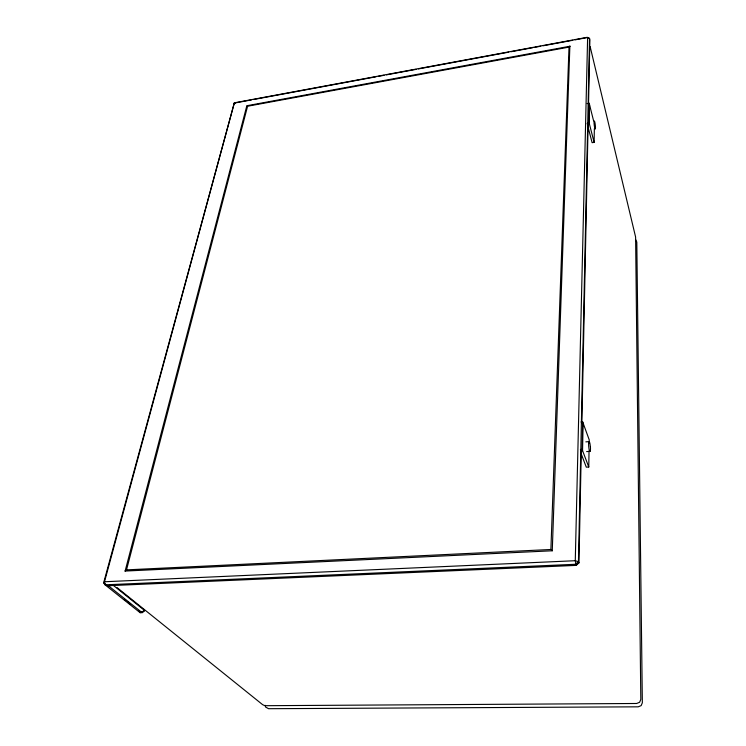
<?xml version="1.0" encoding="UTF-8"?>
<svg xmlns="http://www.w3.org/2000/svg" width="746" height="746" viewBox="0 0 746 746"><rect width="100%" height="100%" fill="white"/><g stroke="black" fill="none" stroke-linecap="round" stroke-linejoin="round"><path stroke-width="1.12" d="M580.826 452.878L586.309 467.173L588.771 467.005L589.032 451.153M589.163 443.217L589.219 439.823L582.645 421.844L580.994 421.984M587.391 124.442L592.11 142.682L594.124 142.365L594.348 128.704M581.293 451.032L578.961 562.838L576.238 565.384L108.319 585.703L142.113 612.643L144.593 610.489L113.271 585.34L108.319 585.703L110.259 585.237M581.88 423.075L588.146 122.596M588.538 103.964L589.881 39.911L589.527 38.428L587.242 37.3L234.337 102.827L103.657 582.785L105.111 584.845L140.155 612.718L142.113 612.643L144.593 610.489M588.771 467.005L582.085 449.409L582.645 421.844M587.139 103.61L589.163 103.265L588.79 121.579L594.124 142.365M583.111 423.113L582.551 450.649L580.882 450.77M589.527 104.729L589.163 123.043L587.111 123.37M550.893 549.56L569.021 46.989L569.869 46.066L552.264 550.781L125.03 571.063L126.251 569.888L550.912 549.485L552.264 550.781M125.095 571.147L246.889 105.559L247.579 106.23L126.503 569.935M590.273 450.696L589.918 451.349L586.636 451.591M590.338 446.49L590.03 444.066A4.756 0.793 85.1 0 0 589.135 441.613L588.78 442.257A4.97 0.83 85.1 0 0 588.706 446.472L589.014 448.915A4.756 0.793 85.1 0 0 589.918 451.349M233.489 104.384L235.391 102.892L251.402 99.927M253.687 99.498L376.059 76.791M378.343 76.362L384.059 75.299M386.353 74.88L416.082 69.359M418.366 68.93L508.716 52.164M511.001 51.744L532.728 47.707M535.022 47.287L540.738 46.224M543.023 45.795L572.76 40.284M575.045 39.855L587.624 37.524L589.527 38.428L578.448 561.719L578.961 562.838L576.807 564.069L576.238 565.384L575.269 560.712L587.624 37.524M248.026 105.522L570.093 46.224M247.579 106.23L569.03 47.101M585.862 441.865L589.135 441.613M580.407 449.53L582.085 449.409M141.74 611.487L143.698 611.422M235.391 102.892L234.337 102.827L104.505 581.749L103.657 582.785L108.151 586.365M124.33 599.252L126.13 600.679M127.93 602.115L130.625 604.26M116.991 587.54L262.601 704.644L264.83 705.697L636.646 703.487L639.611 702.275L640.814 699.394L635.601 237.023L590.114 46.513M138.709 610.704L140.155 612.718M635.601 239.503L636.804 242.077L642.343 702.76L641.15 705.623L638.203 706.826L268.551 708.7L265.595 707.049L265.231 705.334M589.163 103.265L593.611 120.908M590.394 446.649A4.97 0.83 85.1 0 1 590.328 450.845M595.355 128.788L595.075 128.778A3.954 0.522 82.9 0 1 594.348 125.915L594.105 123.827A4.14 0.55 82.9 0 1 594.152 121.02L594.431 121.039A3.954 0.522 82.9 0 1 595.149 123.911L595.401 125.981A4.14 0.55 82.9 0 1 595.355 128.788M578.448 561.719L575.726 564.274L105.111 584.845L104.505 581.749L575.269 560.712L578.448 561.719"/></g></svg>
